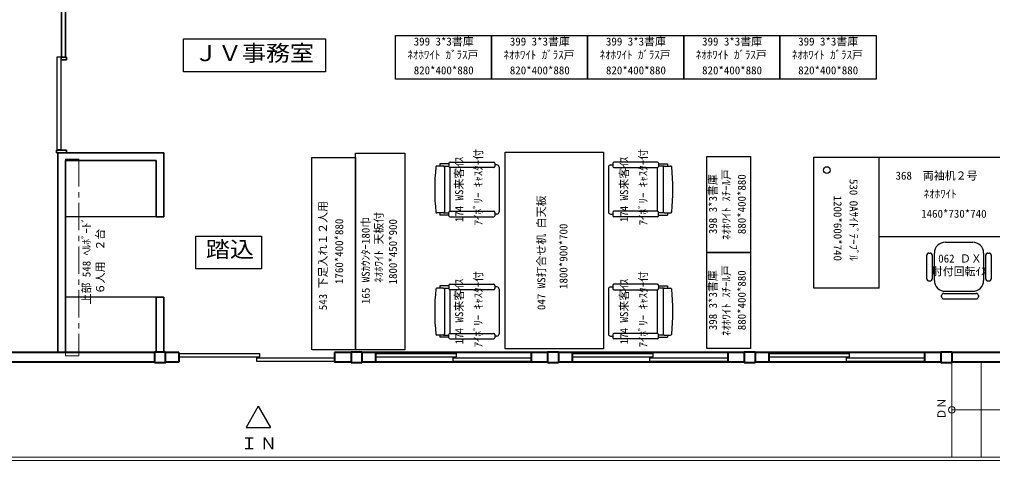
# Model space of a CAD drawing. Units: millimetres at full size, sheet at 1:50; details may follow other scales. Extents: x -10220 to 10872, y -9583 to 9014.
# Drawn here: x -2616 to 6292, y -367 to 3673 of the extents above; entities that cross this region are included whole.
import ezdxf
from ezdxf.enums import TextEntityAlignment as Align

# ---------------------------------------------------------------- set-up
doc = ezdxf.new("R2010")
doc.units = ezdxf.units.MM
doc.header["$LTSCALE"] = 50
doc.linetypes.add('CHAIN1', pattern=[8, 5, -1, 1, -1])
doc.layers.add('0-0', color=2, linetype='Continuous', lineweight=40)
doc.layers.add('0-2', color=7, linetype='Continuous', lineweight=25)
doc.styles.add('ＭＳ ゴシック', font='')
doc.styles.get('ＭＳ ゴシック').set_extended_font_data('MS Gothic')

msp = doc.modelspace()

# ---------------------------------------------------------------- linework, layer by layer
at = {"layer": '0-0', "color": 3, "lineweight": 35}
for p, q in [((-2196.04, 7807.89), (-2196.04, 3327.89)), ((-2231.04, 3327.89), (-2231.04, 4155.39)), ((-2236.04, 3327.89), (-2236.04, 3302.89)), ((-2236.04, 3327.89), (-2186.04, 3327.89)), ((-2236.04, 3302.89), (-2186.04, 3302.89)), ((-2186.04, 3327.89), (-2186.04, 3302.89)), ((-2276.04, 2475.39), (-2276.04, 2450.39)), ((-2186.04, 2475.39), (-2276.04, 2475.39)), ((-1296.04, 2450.39), (-2276.04, 2450.39)), ((-2266.04, 2450.39), (-2266.04, 622.89)), ((-2186.04, 2475.39), (-2186.04, 2450.39)), ((-1296.04, 2450.39), (-1296.04, 1865.39)), ((-1366.04, 1127.89), (-1366.04, 627.89))]:
    msp.add_line(p, q, dxfattribs=at)
at = {"layer": '0-0', "color": 7, "lineweight": 25}
for p, q in [((-2239.04, 3327.89), (-2239.04, 2478.39)), ((-2239.04, 2478.39), (-2273.04, 2478.39)), ((-1366.04, 1865.39), (-2196.04, 1865.39)), ((-1366.04, 1127.89), (-2196.04, 1127.89)), ((-1156.04, 612.89), (-416.04, 612.89)), ((-1156.04, 582.89), (-416.04, 582.89)), ((-446.04, 572.89), (268.96, 572.89)), ((-416.04, 582.89), (-416.04, 612.89)), ((643.96, 612.89), (1383.96, 612.89)), ((1353.96, 542.89), (2068.96, 542.89)), ((2443.96, 612.89), (3183.96, 612.89)), ((3153.96, 542.89), (3868.96, 542.89)), ((4243.96, 612.89), (4983.96, 612.89)), ((4953.96, 542.89), (5668.96, 542.89)), ((-430.01, 130.91), (-541.94, -62.95)), ((-430.01, 130.91), (-318.08, -62.95)), ((-541.94, -62.95), (-318.08, -62.95))]:
    msp.add_line(p, q, dxfattribs=at)
at = {"layer": '0-0'}
for p, q in [((-1381.04, 622.89), (-1381.04, 627.89)), ((-1381.04, 627.89), (-1281.04, 627.89)), ((-1281.04, 622.89), (-1281.04, 627.89)), ((418.96, 622.89), (418.96, 627.89)), ((418.96, 627.89), (518.96, 627.89)), ((518.96, 622.89), (518.96, 627.89)), ((2218.96, 622.89), (2218.96, 627.89)), ((2218.96, 627.89), (2318.96, 627.89)), ((2318.96, 622.89), (2318.96, 627.89)), ((4018.96, 622.89), (4018.96, 627.89)), ((4018.96, 627.89), (4118.96, 627.89)), ((4118.96, 622.89), (4118.96, 627.89)), ((5818.96, 622.89), (5818.96, 627.89)), ((5818.96, 627.89), (5918.96, 627.89)), ((5918.96, 622.89), (5918.96, 627.89)), ((-1381.04, 622.89), (-3081.04, 622.89)), ((-1156.04, 622.89), (-1281.04, 622.89)), ((-1156.04, 622.89), (-1156.04, 532.89)), ((418.96, 622.89), (268.96, 622.89)), ((268.96, 622.89), (268.96, 532.89)), ((2218.96, 622.89), (518.96, 622.89)), ((643.96, 622.89), (643.96, 532.89)), ((2068.96, 622.89), (2068.96, 532.89)), ((4018.96, 622.89), (2318.96, 622.89)), ((2443.96, 622.89), (2443.96, 532.89)), ((3868.96, 622.89), (3868.96, 532.89)), ((5818.96, 622.89), (4118.96, 622.89)), ((4243.96, 622.89), (4243.96, 532.89)), ((5668.96, 622.89), (5668.96, 532.89)), ((7618.96, 622.89), (5918.96, 622.89)), ((-1381.04, 532.89), (-3081.04, 532.89)), ((-1156.04, 532.89), (-1281.04, 532.89)), ((418.96, 532.89), (268.96, 532.89)), ((518.96, 527.89), (418.96, 527.89)), ((2218.96, 532.89), (518.96, 532.89)), ((2318.96, 527.89), (2218.96, 527.89)), ((4018.96, 532.89), (2318.96, 532.89)), ((4118.96, 527.89), (4018.96, 527.89)), ((5818.96, 532.89), (4118.96, 532.89)), ((5918.96, 527.89), (5818.96, 527.89)), ((7618.96, 532.89), (5918.96, 532.89))]:
    msp.add_line(p, q, dxfattribs=at)
at = {"layer": '0-0', "color": 4, "lineweight": 18}
for p, q in [((5918.96, 532.89), (5918.96, -337.11)), ((6188.96, 532.89), (6188.96, -337.11)), ((5918.96, 97.89), (8618.96, 97.89)), ((8668.96, -337.11), (-8488.54, -337.11)), ((8668.96, -367.11), (-8518.54, -367.11))]:
    msp.add_line(p, q, dxfattribs=at)
at = {"layer": '0-0', "color": 7, "lineweight": 25}
for points in [[(-2239.04, 3327.89), (-2273.04, 3327.89), (-2273.04, 2478.39)], [(-446.04, 572.89), (-446.04, 542.89), (268.96, 542.89)], [(643.96, 582.89), (1383.96, 582.89), (1383.96, 612.89)], [(1353.96, 542.89), (1353.96, 572.89), (2068.96, 572.89)], [(2443.96, 582.89), (3183.96, 582.89), (3183.96, 612.89)], [(3153.96, 542.89), (3153.96, 572.89), (3868.96, 572.89)], [(4243.96, 582.89), (4983.96, 582.89), (4983.96, 612.89)], [(4953.96, 542.89), (4953.96, 572.89), (5668.96, 572.89)]]:
    msp.add_lwpolyline(points, dxfattribs=at)
msp.add_lwpolyline([(2729.52, 657.47), (1829.52, 657.47), (1829.52, 2457.47), (2729.52, 2457.47)], close=True, dxfattribs=at)
at = {"layer": '0-0', "color": 3, "lineweight": 35}
for points in [[(-1366.04, 2380.39), (-2196.04, 2380.39), (-2196.04, 622.89)], [(-1366.04, 2380.39), (-1366.04, 1865.39), (-1296.04, 1865.39)], [(-1366.04, 1127.89), (-1296.04, 1127.89), (-1296.04, 627.89)]]:
    msp.add_lwpolyline(points, dxfattribs=at)
at = {"layer": '0-0'}
for points in [[(-1381.04, 622.89), (-1381.04, 532.89), (-1381.04, 527.89)], [(-1281.04, 622.89), (-1281.04, 532.89), (-1281.04, 527.89), (-1381.04, 527.89)], [(418.96, 622.89), (418.96, 532.89), (418.96, 527.89)], [(518.96, 622.89), (518.96, 532.89), (518.96, 527.89)], [(2218.96, 622.89), (2218.96, 532.89), (2218.96, 527.89)], [(2318.96, 622.89), (2318.96, 532.89), (2318.96, 527.89)], [(4018.96, 622.89), (4018.96, 532.89), (4018.96, 527.89)], [(4118.96, 622.89), (4118.96, 532.89), (4118.96, 527.89)], [(5818.96, 622.89), (5818.96, 532.89), (5818.96, 527.89)], [(5918.96, 622.89), (5918.96, 532.89), (5918.96, 527.89)]]:
    msp.add_lwpolyline(points, dxfattribs=at)
at = {"layer": '0-0', "color": 4, "lineweight": 18}
msp.add_circle((5918.96, 97.89), 30, dxfattribs=at)
at = {"layer": '0-2'}
for p, q in [((4655.2, 2413.16), (5255.2, 2413.16)), ((5255.2, 1213.16), (5255.2, 2413.16)), ((1265.21, 2330.73), (1205.79, 2330.73)), ((1232.9, 2350.73), (1232.9, 2330.73)), ((1315.21, 2350.73), (1232.9, 2350.73)), ((1265.21, 2330.73), (1315.21, 2330.73)), ((1275.21, 2320.73), (1275.21, 1910.73)), ((1315.21, 2355.73), (1315.21, 2325.73)), ((1325.21, 2365.73), (1725.21, 2365.73)), ((1735.21, 2355.73), (1735.21, 2325.73)), ((1755.21, 2340.73), (1735.21, 2340.73)), ((1775.21, 2320.73), (1775.21, 1910.73)), ((2775.21, 2320.73), (2775.21, 1910.73)), ((2795.21, 2340.73), (2815.21, 2340.73)), ((2815.21, 2355.73), (2815.21, 2325.73)), ((3225.21, 2365.73), (2825.21, 2365.73)), ((3235.2, 2355.73), (3235.2, 2325.73)), ((3235.2, 2350.73), (3317.51, 2350.73)), ((3285.2, 2330.73), (3235.2, 2330.73)), ((3275.21, 2320.73), (3275.21, 1910.73)), ((3285.2, 2330.73), (3344.62, 2330.73)), ((3317.51, 2350.73), (3317.51, 2330.73)), ((1725.21, 2315.73), (1325.21, 2315.73)), ((1325.21, 1915.73), (1325.21, 2315.73)), ((2825.21, 2315.73), (3225.21, 2315.73)), ((3225.21, 1915.73), (3225.21, 2315.73)), ((1265.21, 1900.73), (1205.79, 1900.73)), ((1232.9, 1900.73), (1232.9, 1880.73)), ((1315.21, 1880.73), (1232.9, 1880.73)), ((1265.21, 1900.73), (1315.21, 1900.73)), ((1315.21, 1875.73), (1315.21, 1905.73)), ((1325.21, 1915.73), (1725.21, 1915.73)), ((1735.21, 1905.73), (1735.21, 1875.73)), ((1755.21, 1890.73), (1735.21, 1890.73)), ((2795.21, 1890.73), (2815.21, 1890.73)), ((2815.21, 1905.73), (2815.21, 1875.73)), ((3225.21, 1915.73), (2825.21, 1915.73)), ((3235.2, 1875.73), (3235.2, 1905.73)), ((3285.2, 1900.73), (3235.2, 1900.73)), ((3235.2, 1880.73), (3317.51, 1880.73)), ((3285.2, 1900.73), (3344.62, 1900.73)), ((3317.51, 1900.73), (3317.51, 1880.73)), ((1325.21, 1865.73), (1725.21, 1865.73)), ((3225.21, 1865.73), (2825.21, 1865.73)), ((5860.2, 1633.16), (6110.19, 1633.16)), ((5710.2, 1533.93), (5720.19, 1533.93)), ((5760.2, 1283.16), (5760.2, 1533.16)), ((6210.19, 1533.16), (6210.19, 1283.16)), ((6250.2, 1533.93), (6260.2, 1533.93)), ((5690.19, 1297.48), (5690.19, 1513.93)), ((5740.19, 1513.93), (5740.19, 1297.48)), ((6230.2, 1297.48), (6230.2, 1513.93)), ((6280.19, 1513.93), (6280.19, 1297.48)), ((1325.21, 1247.74), (1725.21, 1247.74)), ((3225.21, 1247.74), (2825.21, 1247.74)), ((5710.2, 1277.48), (5720.19, 1277.48)), ((6250.2, 1277.48), (6260.2, 1277.48)), ((1265.21, 1212.74), (1205.79, 1212.74)), ((1232.9, 1232.74), (1232.9, 1212.74)), ((1315.21, 1232.74), (1232.9, 1232.74)), ((1265.21, 1212.74), (1315.21, 1212.74)), ((1275.21, 1202.74), (1275.21, 792.74)), ((1315.21, 1237.74), (1315.21, 1207.74)), ((1725.21, 1197.74), (1325.21, 1197.74)), ((1325.21, 797.74), (1325.21, 1197.74)), ((1735.21, 1237.74), (1735.21, 1207.74)), ((1755.21, 1222.74), (1735.21, 1222.74)), ((1775.21, 1202.74), (1775.21, 792.74)), ((2775.21, 1202.74), (2775.21, 792.74)), ((2795.21, 1222.74), (2815.21, 1222.74)), ((2815.21, 1237.74), (2815.21, 1207.74)), ((2825.21, 1197.74), (3225.21, 1197.74)), ((3225.21, 797.74), (3225.21, 1197.74)), ((3235.2, 1237.74), (3235.2, 1207.74)), ((3235.2, 1232.74), (3317.51, 1232.74)), ((3285.2, 1212.74), (3235.2, 1212.74)), ((3275.21, 1202.74), (3275.21, 792.74)), ((3285.2, 1212.74), (3344.62, 1212.74)), ((3317.51, 1232.74), (3317.51, 1212.74)), ((5845.02, 1163.16), (6142.79, 1163.16)), ((5860.2, 1183.16), (6110.19, 1183.16)), ((5825.02, 1133.16), (5825.02, 1143.16)), ((5845.02, 1113.16), (6142.79, 1113.16)), ((6162.78, 1143.16), (6162.78, 1133.16)), ((1265.21, 782.74), (1205.79, 782.74)), ((1232.9, 782.74), (1232.9, 762.74)), ((1315.21, 762.74), (1232.9, 762.74)), ((1265.21, 782.74), (1315.21, 782.74)), ((1315.21, 757.74), (1315.21, 787.74)), ((1325.21, 797.74), (1725.21, 797.74)), ((1325.21, 747.74), (1725.21, 747.74)), ((1735.21, 787.74), (1735.21, 757.74)), ((1755.21, 772.74), (1735.21, 772.74)), ((2795.21, 772.74), (2815.21, 772.74)), ((2815.21, 787.74), (2815.21, 757.74)), ((3225.21, 797.74), (2825.21, 797.74)), ((3225.21, 747.74), (2825.21, 747.74)), ((3235.2, 757.74), (3235.2, 787.74)), ((3285.2, 782.74), (3235.2, 782.74)), ((3235.2, 762.74), (3317.51, 762.74)), ((3285.2, 782.74), (3344.62, 782.74)), ((3317.51, 782.74), (3317.51, 762.74))]:
    msp.add_line(p, q, dxfattribs=at)
for points in [[(-1115.95, 3194.49), (-1115.95, 3494.49), (184.05, 3494.49), (184.05, 3194.49)], [(825.22, 3127.35), (825.22, 3527.35), (1705.22, 3527.35), (1705.22, 3127.35)], [(1705.22, 3127.35), (1705.22, 3527.35), (2585.22, 3527.35), (2585.22, 3127.35)], [(2585.22, 3127.35), (2585.22, 3527.35), (3465.22, 3527.35), (3465.22, 3127.35)], [(3465.22, 3127.35), (3465.22, 3527.35), (4345.22, 3527.35), (4345.22, 3127.35)], [(4345.22, 3127.35), (4345.22, 3527.35), (5225.22, 3527.35), (5225.22, 3127.35)], [(460.88, 647.25), (60.88, 647.25), (60.88, 2407.25), (460.88, 2407.25)], [(910.88, 647.25), (460.88, 647.25), (460.88, 2447.25), (910.88, 2447.25)], [(4075.81, 1538.85), (3675.81, 1538.85), (3675.81, 2418.85), (4075.81, 2418.85)], [(5255.2, 1683.16), (5255.2, 2413.16), (6715.2, 2413.16), (6715.2, 1683.16)], [(-1001.68, 1389.22), (-1001.68, 1689.22), (-401.68, 1689.22), (-401.68, 1389.22)], [(4075.81, 658.85), (3675.81, 658.85), (3675.81, 1538.85), (4075.81, 1538.85)]]:
    msp.add_lwpolyline(points, close=True, dxfattribs=at)
msp.add_lwpolyline([(5255.2, 1213.16), (4655.2, 1213.16), (4655.2, 2413.16)], dxfattribs=at)
at = {"layer": '0-2', "color": 4, "linetype": 'CHAIN1', "lineweight": 18}
msp.add_lwpolyline([(-2073.88, 592.55), (-2193.88, 592.55), (-2193.88, 2392.55), (-2073.88, 2392.55)], close=True, dxfattribs=at)
at = {"layer": '0-2'}
msp.add_circle((4775.2, 2293.15), 31, dxfattribs=at)
for centre, radius, start, end in [((3185.21, 2115.73), 2000, 174.08717, 185.91283), ((1205.79, 2320.73), 10, 90, 174.08742), ((1265.21, 2320.73), 10, 0, 90), ((1325.21, 2355.73), 10, 90, 180), ((1325.21, 2325.73), 10, 180, 270), ((1725.21, 2355.73), 10, 0, 90), ((1725.21, 2325.73), 10, 270, 0), ((1755.21, 2320.73), 20, 0, 90), ((2795.21, 2320.73), 20, 90, 180), ((2825.21, 2355.73), 10, 90, 180), ((2825.21, 2325.73), 10, 180, 270), ((3225.21, 2355.73), 10, 0, 90), ((3225.21, 2325.73), 10, 270, 0), ((3285.2, 2320.73), 10, 90, 180), ((3344.62, 2320.73), 10, 5.91258, 90), ((1365.2, 2115.73), 2000, 354.08717, 5.91283), ((1205.79, 1910.73), 10, 185.91258, 270), ((1265.21, 1910.73), 10, 270, 0), ((1325.21, 1905.73), 10, 90, 180), ((1325.21, 1875.73), 10, 180, 270), ((1725.21, 1905.73), 10, 0, 90), ((1725.21, 1875.73), 10, 270, 0), ((1755.21, 1910.73), 20, 270, 0), ((2795.21, 1910.73), 20, 180, 270), ((2825.21, 1905.73), 10, 90, 180), ((2825.21, 1875.73), 10, 180, 270), ((3225.21, 1905.73), 10, 0, 90), ((3225.21, 1875.73), 10, 270, 0), ((3285.2, 1910.73), 10, 180, 270), ((3344.62, 1910.73), 10, 270, 354.08742), ((5860.2, 1533.16), 100, 90, 180), ((6110.19, 1533.16), 100, 0, 90), ((5710.2, 1513.93), 20, 90, 180), ((5720.19, 1513.93), 20, 0, 90), ((6250.2, 1513.93), 20, 90, 180), ((6260.2, 1513.93), 20, 0, 90), ((1325.21, 1237.74), 10, 90, 180), ((1725.21, 1237.74), 10, 0, 90), ((2825.21, 1237.74), 10, 90, 180), ((3225.21, 1237.74), 10, 0, 90), ((5710.2, 1297.48), 20, 180, 270), ((5720.19, 1297.48), 20, 270, 0), ((5860.2, 1283.16), 100, 180, 270), ((6110.19, 1283.16), 100, 270, 0), ((6250.2, 1297.48), 20, 180, 270), ((6260.2, 1297.48), 20, 270, 0), ((3185.21, 997.74), 2000, 174.08717, 185.91283), ((1205.79, 1202.74), 10, 90, 174.08742), ((1265.21, 1202.74), 10, 0, 90), ((1325.21, 1207.74), 10, 180, 270), ((1725.21, 1207.74), 10, 270, 0), ((1755.21, 1202.74), 20, 0, 90), ((2795.21, 1202.74), 20, 90, 180), ((2825.21, 1207.74), 10, 180, 270), ((3225.21, 1207.74), 10, 270, 0), ((3285.2, 1202.74), 10, 90, 180), ((3344.62, 1202.74), 10, 5.91258, 90), ((1365.2, 997.74), 2000, 354.08717, 5.91283), ((5845.02, 1143.16), 20, 90, 180), ((6142.79, 1143.16), 20, 0, 90), ((5845.02, 1133.16), 20, 180, 270), ((6142.79, 1133.16), 20, 270, 0), ((6142.79, 1133.16), 20, 270, 0), ((1205.79, 792.74), 10, 185.91258, 270), ((1265.21, 792.74), 10, 270, 0), ((1325.21, 787.74), 10, 90, 180), ((1325.21, 757.74), 10, 180, 270), ((1725.21, 787.74), 10, 0, 90), ((1725.21, 757.74), 10, 270, 0), ((1755.21, 792.74), 20, 270, 0), ((2795.21, 792.74), 20, 180, 270), ((2825.21, 787.74), 10, 90, 180), ((2825.21, 757.74), 10, 180, 270), ((3225.21, 787.74), 10, 0, 90), ((3225.21, 757.74), 10, 270, 0), ((3285.2, 792.74), 10, 180, 270), ((3344.62, 792.74), 10, 270, 354.08742)]:
    msp.add_arc(centre, radius, start, end, dxfattribs=at)

# ---------------------------------------------------------------- texts
at = {"layer": '0-0', "color": 4, "style": 'ＭＳ ゴシック'}
for s, p in [('047 WS打合せ机 白天板', (2220.19, 1011.25)), ('1800*900*700', (2422.27, 1204.52)), ('ＤＮ', (5884.33, 8.25))]:
    msp.add_text(s, height=73.31, rotation=90, dxfattribs=at).set_placement(p, align=Align.BOTTOM_LEFT)
at = {"layer": '0-0', "color": 7, "insert": (-588.06, -263.59), "char_height": 110, "attachment_point": 7, "style": 'ＭＳ ゴシック'}
msp.add_mtext('\\T1.17;ＩＮ', dxfattribs=at)
at = {"layer": '0-2', "color": 4, "style": 'ＭＳ ゴシック'}
for s, p in [('399 3*3書庫', (993.13, 3412.3)), ('399 3*3書庫', (1873.12, 3412.3)), ('399 3*3書庫', (2753.12, 3412.3)), ('399 3*3書庫', (3633.12, 3412.3)), ('399 3*3書庫', (4513.12, 3412.3)), ('ﾈｵﾎﾜｲﾄ ｶﾞﾗｽ戸', (935.73, 3289.66)), ('ﾈｵﾎﾜｲﾄ ｶﾞﾗｽ戸', (1815.73, 3289.66)), ('ﾈｵﾎﾜｲﾄ ｶﾞﾗｽ戸', (2695.73, 3289.66)), ('ﾈｵﾎﾜｲﾄ ｶﾞﾗｽ戸', (3575.73, 3289.66)), ('ﾈｵﾎﾜｲﾄ ｶﾞﾗｽ戸', (4455.73, 3289.66)), ('820*400*880', (993.13, 3148.43)), ('820*400*880', (1873.12, 3148.43)), ('820*400*880', (2753.12, 3148.43)), ('820*400*880', (3633.12, 3148.43)), ('820*400*880', (4513.12, 3148.43)), ('368\u3000両袖机２号', (5404.14, 2183.74)), ('ﾈｵﾎﾜｲﾄ', (5662.39, 2016.13)), ('1460*730*740', (5638.99, 1835.1)), ('062 ＤＸ', (5794.79, 1424.42)), ('肘付回転ｲｽ', (5736.02, 1306.87))]:
    msp.add_text(s, height=73.31, dxfattribs=at).set_placement(p, align=Align.BOTTOM_LEFT)
at = {"layer": '0-2', "style": 'ＭＳ ゴシック', "width": 1.1}
for s, p in [('ＪＶ事務室', (-1019.12, 3247.28)), ('踏込', (-909.42, 1450.52))]:
    msp.add_text(s, height=146.6, dxfattribs=at).set_placement(p, align=Align.BOTTOM_LEFT)
at = {"layer": '0-2', "color": 4, "style": 'ＭＳ ゴシック'}
for s, rotation, p in [('174 WS来客ｲｽ', 90, (1467.83, 1816.09)), ('ｱｲﾎﾞﾘｰ ｷｬｽﾀｰ付', 90, (1642.91, 1786.91)), ('174 WS来客ｲｽ', 90, (2977.77, 1816.09)), ('ｱｲﾎﾞﾘｰ ｷｬｽﾀｰ付', 90, (3152.85, 1786.91)), ('398 3*3書庫', 90, (3790.86, 1706.76)), ('ﾈｵﾎﾜｲﾄ ｽﾁｰﾙ戸', 90, (3913.5, 1653.57)), ('880*400*880', 90, (4054.73, 1706.76)), ('530 OAｻｲﾄﾞﾃｰﾌﾞﾙ', 270, (4961.53, 2212.19)), ('1200*600*740', 270, (4815.95, 2059.34)), ('543 下足入れ１２人用', 90, (221, 1010.16)), ('ﾈｵﾎﾜｲﾄ 天板付', 90, (732.09, 1260.74)), ('上部 548 ﾍﾙﾎﾞｰﾄﾞ', 90, (-1943.93, 1062.5)), ('1760*400*880', 90, (369.12, 1250.04)), ('165 WSｶｳﾝﾀｰ180巾', 90, (611.94, 1066.65)), ('1800*450*900', 90, (861.48, 1246.09)), ('６人用\u3000２台', 90, (-1818.21, 1156.02)), ('ｱｲﾎﾞﾘｰ ｷｬｽﾀｰ付', 90, (1642.91, 668.93)), ('ｱｲﾎﾞﾘｰ ｷｬｽﾀｰ付', 90, (3152.85, 668.93)), ('398 3*3書庫', 90, (3790.86, 826.76)), ('ﾈｵﾎﾜｲﾄ ｽﾁｰﾙ戸', 90, (3913.5, 773.57)), ('880*400*880', 90, (4054.73, 826.76)), ('174 WS来客ｲｽ', 90, (1467.83, 698.11)), ('174 WS来客ｲｽ', 90, (2977.77, 698.11))]:
    msp.add_text(s, height=73.31, rotation=rotation, dxfattribs=at).set_placement(p, align=Align.BOTTOM_LEFT)

doc.saveas('drawing.dxf')
